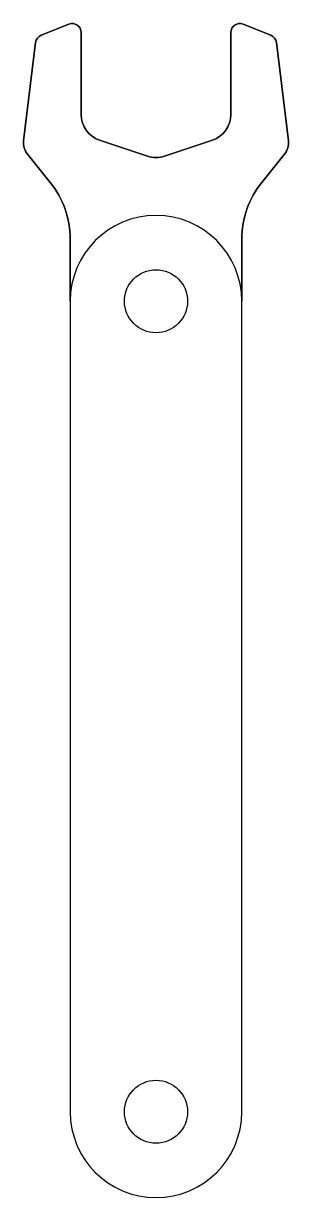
# Model space of a CAD drawing. Header units: millimetres. Extents: x -15 to 15, y -125 to 5.
import ezdxf

# ---------------------------------------------------------------- set-up
doc = ezdxf.new("R2010")
doc.units = ezdxf.units.MM
doc.layers.get('0').update_dxf_attribs({"linetype": 'CONTINUOUS'})

msp = doc.modelspace()

# ---------------------------------------------------------------- linework, layer by layer
for points in [[(-14.27, -9.2, -0.202361), (-14.69, -7.7), (-13.37, 3.2, -0.273975), (-12.75, 4.01), (-9.67, 5.24, -0.530598), (-8.3, 4.31), (-8.3, -4.79, 0.321637), (-6.26, -7.63), (-0.96, -9.43, 0.081693), (0, -9.58, 0.081693), (0.96, -9.43), (6.26, -7.63, 0.321637), (8.3, -4.79), (8.3, 4.31, -0.530598), (9.67, 5.24), (12.75, 4.01, -0.273975), (13.37, 3.2), (14.69, -7.7, -0.202361), (14.27, -9.2), (11.74, -12.34, 0.171148), (9.53, -18.61), (9.53, -25.53, 1), (-9.53, -25.53), (-9.53, -18.61, 0.171148), (-11.74, -12.34)], [(0.96, -9.43, -0.081693), (0, -9.58, -0.081693), (-0.96, -9.43), (-6.26, -7.63, -0.321637), (-8.3, -4.79), (-8.3, 4.31, 0.530598), (-9.67, 5.24), (-12.75, 4.01, 0.273975), (-13.37, 3.2), (-14.69, -7.7, 0.202361), (-14.27, -9.2), (-11.74, -12.34, -0.171148), (-9.53, -18.61), (-9.53, -115.53, 1), (9.53, -115.53), (9.53, -18.61, -0.171148), (11.74, -12.34), (14.27, -9.2, 0.202361), (14.69, -7.7), (13.37, 3.2, 0.273975), (12.75, 4.01), (9.67, 5.24, 0.530598), (8.3, 4.31), (8.3, -4.79, -0.321637), (6.26, -7.63)]]:
    msp.add_lwpolyline(points, format="xyb", close=True)
for centre in [(0, -25.53), (0, -115.53)]:
    msp.add_circle(centre, 3.5)

doc.saveas('drawing.dxf')
